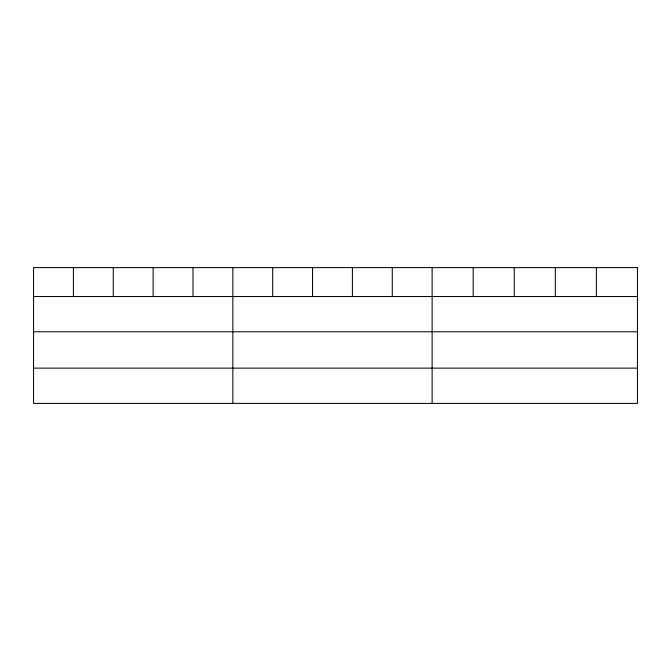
<?xml version="1.0" encoding="UTF-8"?>
<svg xmlns="http://www.w3.org/2000/svg" width="671" height="671" viewBox="0 0 671 671"><rect width="100%" height="100%" fill="white"/><g stroke="black" fill="none" stroke-linecap="round" stroke-linejoin="round"><path stroke-width="1.01" d="M33.55 296.532L637.45 296.532M33.55 331.793L637.45 331.793M33.55 368.127L637.45 368.127M596.385 267.603L596.385 296.532M555.32 267.603L555.32 296.532M514.254 267.603L514.254 296.532M473.189 267.603L473.189 296.532M432.124 267.603L432.124 403.397M392.267 267.603L392.267 296.532M352.409 267.603L352.409 296.532M312.552 267.603L312.552 296.532M272.694 267.603L272.694 296.532M232.837 267.603L232.837 403.397M192.98 267.603L192.98 296.532M153.122 267.603L153.122 296.532M113.265 267.603L113.265 296.532M73.407 267.603L73.407 296.532M637.45 267.603L33.55 267.603L33.55 403.397L637.45 403.397L637.45 267.603"/></g></svg>
